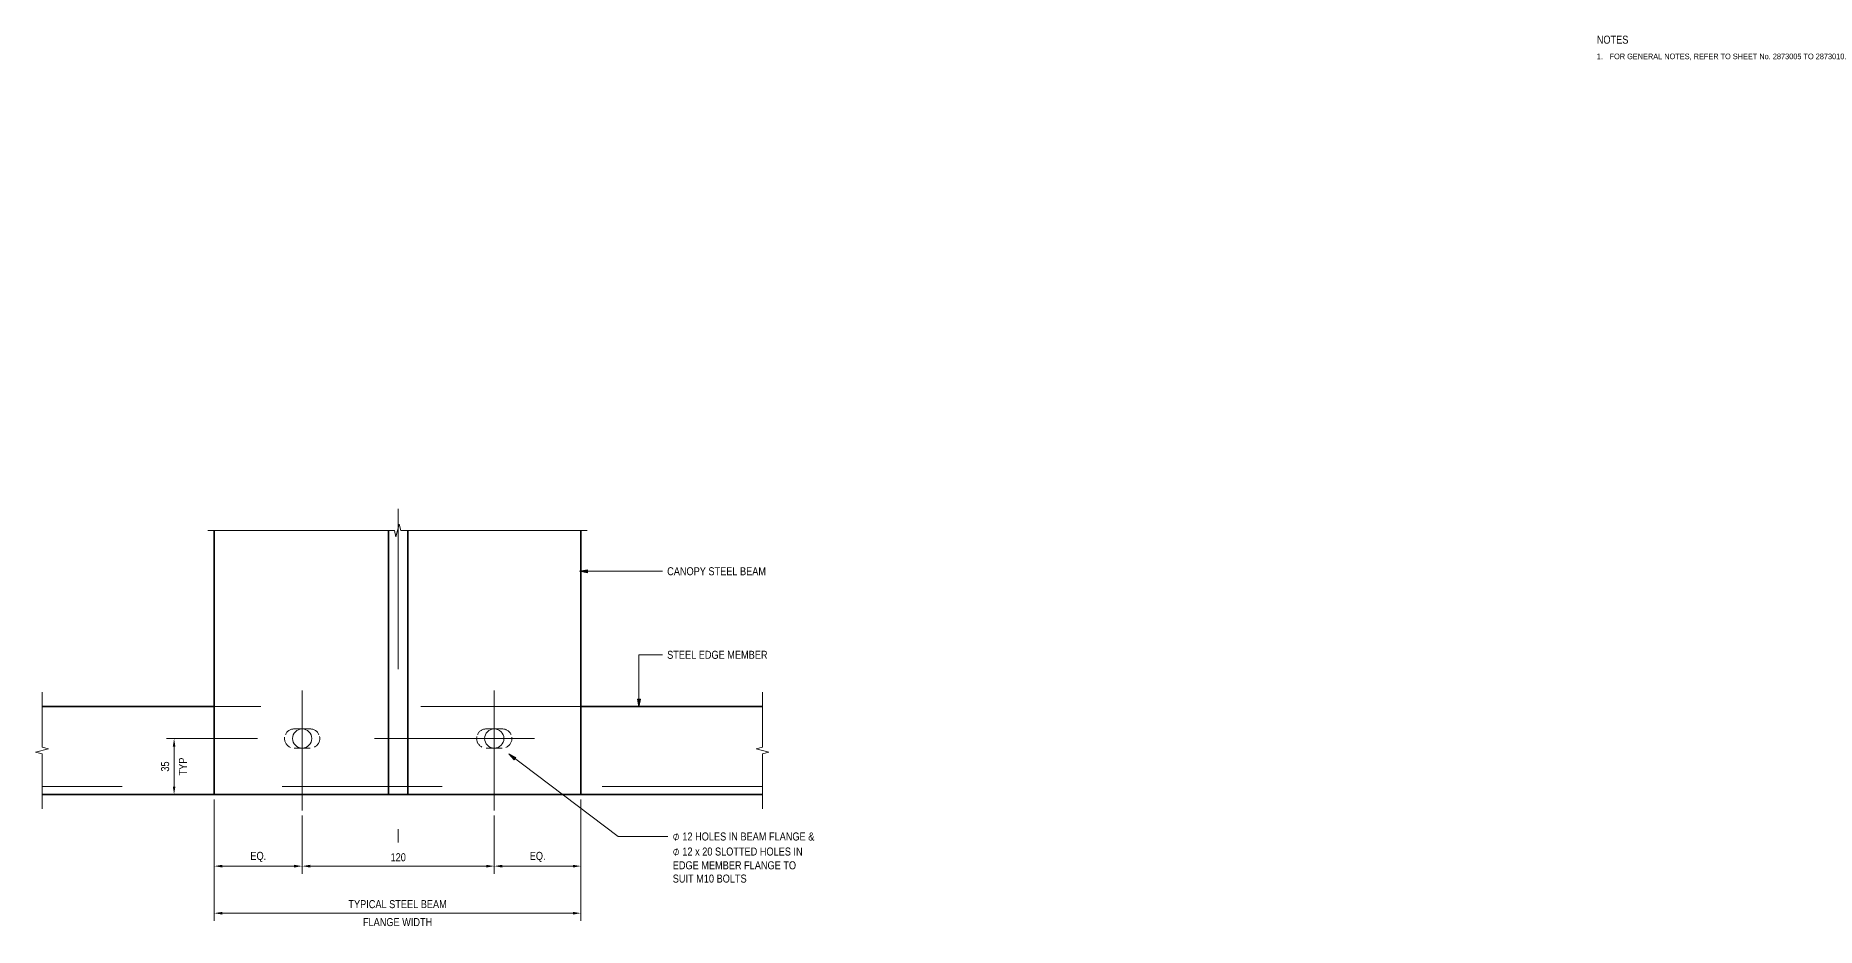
# Model space of a CAD drawing. Header units: metres. Extents: x -348 to -312, y -1188 to 3.
# Drawn here: x -318.344 to -317.232, y 2.115 to 2.673 of the extents above; entities that cross this region are included whole.
import ezdxf

# ---------------------------------------------------------------- set-up
doc = ezdxf.new("R2010")
doc.units = ezdxf.units.M
for name, pattern in [('Dash - Small', [0.003, 0.0015, -0.0015]), ('JacobsCenter', [0.015, 0.009, -0.0015, 0.003, -0.0015]), ('JacobsDash', [0.0045, 0.003, -0.0015])]:
    doc.linetypes.add(name, pattern=pattern)
doc.layers.get('Defpoints').update_dxf_attribs({"color": 41})
for name, color, linetype, lineweight in [('A-ANNO-DIMS', 7, 'Continuous', 9), ('A-DETL', 7, 'Continuous', 13), ('A-DETL-GENF', 7, 'Continuous', 9), ('G-ANNO-TEXT', 7, 'Continuous', 9)]:
    doc.layers.add(name, color=color, linetype=linetype, lineweight=lineweight)
doc.styles.add('Arial Narrow_2', font='ARIALN.TTF', dxfattribs={"height": 0.005})
doc.styles.add('Arial Narrow_3', font='ARIALN.TTF', dxfattribs={"height": 0.0035})
doc.styles.add('Segoe UI Symbol', font='seguisym.ttf', dxfattribs={"height": 0.005})
doc.dimstyles.new('Dimension_Standard_O__mm__1', dxfattribs={"dimscale": 0.3048, "dimtxt": 0.005117, "dimasz": 0.016404, "dimexe": 0.015748, "dimexo": 0.009843, "dimgap": 0.009843, "dimtad": 1, "dimdec": 0, "dimlfac": 1000, "dimzin": 0, "dimdsep": 46, "dimtxsty": 'Arial Narrow_2', "dimsah": 1, "dimcen": 0.09, "dimaunit": 1, "dimadec": 4, "dimazin": 0, "dimtfac": 1, "dimtdec": 4, "dimtix": 1, "dimtmove": 0, "dimatfit": 3, "dimfxl": 1, "dimtvp": 1, "dimtfill": 1, "dimtolj": 1, "dimtzin": 0, "dimlwd": 18, "dimlwe": 18, "dimarcsym": 2})

# ---------------------------------------------------------------- blocks, each defined once
blk = doc.blocks.new('CS_DET_BreakLine_ViewScale1 - CS_Std BreakLine-6970490-DRG-2873232 - DETAIL A')
at = {"layer": 'A-DETL-GENF', "lineweight": 18}
for p, q in [((-0.004, 0), (0.1125, 0)), ((0.1125, 0), (0.1135, -0.004)), ((0.1135, -0.004), (0.1155, 0.004)), ((0.1155, 0.004), (0.1165, 0)), ((0.1165, 0), (0.233, 0))]:
    blk.add_line(p, q, dxfattribs=at)
blk = doc.blocks.new('CS_DET_BreakLine_ViewScale1 - CS_Std BreakLine-6970503-DRG-2873232 - DETAIL A')
at = {"layer": 'A-DETL-GENF', "lineweight": 18}
for p, q in [((0.0305, 0), (-0.004, 0)), ((0.0315, 0.004), (0.0305, 0)), ((0.0335, -0.004), (0.0315, 0.004)), ((0.0345, 0), (0.0335, -0.004)), ((0.069, 0), (0.0345, 0))]:
    blk.add_line(p, q, dxfattribs=at)
blk = doc.blocks.new('CS_DET_BreakLine_ViewScale1 - CS_Std BreakLine-6970504-DRG-2873232 - DETAIL A')
at = {"layer": 'A-DETL-GENF', "lineweight": 18}
for p, q in [((-0.004, 0), (0.0305, 0)), ((0.0305, 0), (0.0315, -0.004)), ((0.0315, -0.004), (0.0335, 0.004)), ((0.0335, 0.004), (0.0345, 0)), ((0.0345, 0), (0.069, 0))]:
    blk.add_line(p, q, dxfattribs=at)
blk = doc.blocks.new('DIMBLOCK18-DRG-2873232 - DETAIL A')
at = {"layer": 'A-ANNO-DIMS', "color": 0, "lineweight": 18, "transparency": 16777216}
for p, q in [((-318.2327, 2.1954), (-318.2327, 2.1489)), ((-318.1778, 2.1854), (-318.1778, 2.1489)), ((-318.2277, 2.1537), (-318.1828, 2.1537))]:
    blk.add_line(p, q, dxfattribs=at)
at = {"layer": 'A-ANNO-DIMS', "color": 0, "transparency": 16777216}
for points in [[(-318.2277, 2.1545), (-318.2277, 2.1528), (-318.2327, 2.1537)], [(-318.1828, 2.1545), (-318.1828, 2.1528), (-318.1778, 2.1537)]]:
    blk.add_solid(points, dxfattribs=at)
at = {"layer": 'Defpoints', "color": 0, "transparency": 16777216}
for p in [(-318.2327, 2.1984), (-318.1778, 2.1884), (-318.1778, 2.1537)]:
    blk.add_point(p, dxfattribs=at)
at = {"layer": 'A-ANNO-DIMS', "color": 0, "lineweight": 18, "transparency": 16777216, "insert": (-318.2052, 2.1594), "char_height": 0.005, "width": 0.011891, "attachment_point": 5, "style": 'Arial Narrow_2', "bg_fill": 3, "box_fill_scale": 1.1, "bg_fill_color": 256, "bg_fill_true_color": 13158600, "bg_fill_transparency": 0}
blk.add_mtext('\\A1;EQ.', dxfattribs=at)
blk = doc.blocks.new('DIMBLOCK19-DRG-2873232 - DETAIL A')
at = {"layer": 'A-ANNO-DIMS', "color": 0, "lineweight": 18, "transparency": 16777216}
for p, q in [((-318.1778, 2.1854), (-318.1778, 2.1489)), ((-318.0578, 2.1854), (-318.0578, 2.1489)), ((-318.1728, 2.1537), (-318.0628, 2.1537))]:
    blk.add_line(p, q, dxfattribs=at)
at = {"layer": 'A-ANNO-DIMS', "color": 0, "transparency": 16777216}
for points in [[(-318.1728, 2.1545), (-318.1728, 2.1528), (-318.1778, 2.1537)], [(-318.0628, 2.1545), (-318.0628, 2.1528), (-318.0578, 2.1537)]]:
    blk.add_solid(points, dxfattribs=at)
at = {"layer": 'Defpoints', "color": 0, "transparency": 16777216}
for p in [(-318.1778, 2.1884), (-318.0578, 2.1884), (-318.0578, 2.1537)]:
    blk.add_point(p, dxfattribs=at)
at = {"layer": 'A-ANNO-DIMS', "color": 0, "lineweight": 18, "transparency": 16777216, "insert": (-318.1178, 2.1592), "char_height": 0.005, "width": 0.011404, "attachment_point": 5, "style": 'Arial Narrow_2', "bg_fill": 3, "box_fill_scale": 1.1, "bg_fill_color": 256, "bg_fill_true_color": 13158600, "bg_fill_transparency": 0}
blk.add_mtext('\\A1;120', dxfattribs=at)
blk = doc.blocks.new('DIMBLOCK20-DRG-2873232 - DETAIL A')
at = {"layer": 'A-ANNO-DIMS', "color": 0, "lineweight": 18, "transparency": 16777216}
for p, q in [((-318.0037, 2.1954), (-318.0037, 2.1489)), ((-318.0578, 2.1854), (-318.0578, 2.1489)), ((-318.0528, 2.1537), (-318.0087, 2.1537))]:
    blk.add_line(p, q, dxfattribs=at)
at = {"layer": 'A-ANNO-DIMS', "color": 0, "transparency": 16777216}
for points in [[(-318.0528, 2.1545), (-318.0528, 2.1528), (-318.0578, 2.1537)], [(-318.0087, 2.1545), (-318.0087, 2.1528), (-318.0037, 2.1537)]]:
    blk.add_solid(points, dxfattribs=at)
at = {"layer": 'Defpoints', "color": 0, "transparency": 16777216}
for p in [(-318.0037, 2.1984), (-318.0578, 2.1884), (-318.0037, 2.1537)]:
    blk.add_point(p, dxfattribs=at)
at = {"layer": 'A-ANNO-DIMS', "color": 0, "lineweight": 18, "transparency": 16777216, "insert": (-318.0307, 2.1594), "char_height": 0.005, "width": 0.011891, "attachment_point": 5, "style": 'Arial Narrow_2', "bg_fill": 3, "box_fill_scale": 1.1, "bg_fill_color": 256, "bg_fill_true_color": 13158600, "bg_fill_transparency": 0}
blk.add_mtext('\\A1;EQ.', dxfattribs=at)
blk = doc.blocks.new('DIMBLOCK21-DRG-2873232 - DETAIL A')
at = {"layer": 'A-ANNO-DIMS', "color": 0, "lineweight": 18, "transparency": 16777216}
for p, q in [((-318.2327, 2.1954), (-318.2327, 2.1195)), ((-318.0037, 2.1954), (-318.0037, 2.1195)), ((-318.2277, 2.1243), (-318.0087, 2.1243))]:
    blk.add_line(p, q, dxfattribs=at)
at = {"layer": 'A-ANNO-DIMS', "color": 0, "transparency": 16777216}
for points in [[(-318.2277, 2.1251), (-318.2277, 2.1234), (-318.2327, 2.1243)], [(-318.0087, 2.1251), (-318.0087, 2.1234), (-318.0037, 2.1243)]]:
    blk.add_solid(points, dxfattribs=at)
at = {"layer": 'Defpoints', "color": 0, "transparency": 16777216}
for p in [(-318.2327, 2.1984), (-318.0037, 2.1984), (-318.0037, 2.1243)]:
    blk.add_point(p, dxfattribs=at)
at = {"layer": 'A-ANNO-DIMS', "color": 0, "lineweight": 18, "transparency": 16777216, "insert": (-318.1182, 2.1299), "char_height": 0.005, "width": 0.073784, "attachment_point": 5, "style": 'Arial Narrow_2', "bg_fill": 3, "box_fill_scale": 1.1, "bg_fill_color": 256, "bg_fill_true_color": 13158600, "bg_fill_transparency": 0}
blk.add_mtext('\\A1;TYPICAL STEEL BEAM', dxfattribs=at)
at = {"layer": 'A-ANNO-DIMS', "color": 0, "lineweight": 18, "transparency": 16777216, "insert": (-318.1182, 2.1187), "char_height": 0.005, "width": 0.073784, "attachment_point": 5, "style": 'Arial Narrow_2', "bg_fill": 3, "box_fill_scale": 1.1, "bg_fill_color": 256, "bg_fill_true_color": 13158600, "bg_fill_transparency": 0}
blk.add_mtext('\\A1;FLANGE WIDTH', dxfattribs=at)
blk = doc.blocks.new('DIMBLOCK22-DRG-2873232 - DETAIL A')
at = {"layer": 'A-ANNO-DIMS', "color": 0, "lineweight": 18, "transparency": 16777216}
for p, q in [((-318.2057, 2.2334), (-318.2626, 2.2334)), ((-318.2578, 2.2284), (-318.2578, 2.2034)), ((-318.2573, 2.1984), (-318.2626, 2.1984))]:
    blk.add_line(p, q, dxfattribs=at)
at = {"layer": 'A-ANNO-DIMS', "color": 0, "transparency": 16777216}
for points in [[(-318.2586, 2.2284), (-318.257, 2.2284), (-318.2578, 2.2334)], [(-318.2586, 2.2034), (-318.257, 2.2034), (-318.2578, 2.1984)]]:
    blk.add_solid(points, dxfattribs=at)
at = {"layer": 'Defpoints', "color": 0, "transparency": 16777216}
for p in [(-318.2027, 2.2334), (-318.2578, 2.1984), (-318.2543, 2.1984)]:
    blk.add_point(p, dxfattribs=at)
at = {"layer": 'A-ANNO-DIMS', "color": 0, "lineweight": 18, "transparency": 16777216, "insert": (-318.2634, 2.2159), "char_height": 0.005, "width": 0.013353, "attachment_point": 5, "rotation": 90, "style": 'Arial Narrow_2', "bg_fill": 3, "box_fill_scale": 1.1, "bg_fill_color": 256, "bg_fill_true_color": 13158600, "bg_fill_transparency": 0}
blk.add_mtext('\\A1;35', dxfattribs=at)
at = {"layer": 'A-ANNO-DIMS', "color": 0, "lineweight": 18, "transparency": 16777216, "insert": (-318.2523, 2.2159), "char_height": 0.005, "width": 0.013353, "attachment_point": 5, "rotation": 90, "style": 'Arial Narrow_2', "bg_fill": 3, "box_fill_scale": 1.1, "bg_fill_color": 256, "bg_fill_true_color": 13158600, "bg_fill_transparency": 0}
blk.add_mtext('\\A1;TYP', dxfattribs=at)

msp = doc.modelspace()

# ---------------------------------------------------------------- hatches: boundary and pattern name
at = {"layer": 'G-ANNO-TEXT'}
for points in [[(-318.0046, 2.3379), (-317.9996, 2.337), (-317.9996, 2.3388)], [(-317.9674, 2.2529), (-317.9665, 2.2579), (-317.9683, 2.2579)], [(-318.0488, 2.2238), (-318.0453, 2.2201), (-318.0443, 2.2215)]]:
    msp.add_hatch(color=256, dxfattribs=at).paths.add_polyline_path(points)

# ---------------------------------------------------------------- linework, layer by layer
at = {"layer": 'A-DETL', "linetype": 'JacobsCenter', "lineweight": 9}
for p, q in [((-318.1178, 2.3768), (-318.1178, 2.1684)), ((-318.1778, 2.2634), (-318.1778, 2.1884)), ((-318.0578, 2.2634), (-318.0578, 2.1884)), ((-318.0327, 2.2334), (-318.2027, 2.2334))]:
    msp.add_line(p, q, dxfattribs=at)
at = {"layer": 'A-DETL', "lineweight": 35}
for p, q in [((-318.2327, 2.3634), (-318.2327, 2.1984)), ((-318.1238, 2.1984), (-318.1238, 2.3634)), ((-318.1118, 2.1984), (-318.1118, 2.3634)), ((-318.0037, 2.3634), (-318.0037, 2.1984)), ((-318.2327, 2.2534), (-318.3403, 2.2534)), ((-318.0037, 2.2534), (-317.8903, 2.2534)), ((-318.3403, 2.1984), (-318.2327, 2.1984)), ((-318.2327, 2.1984), (-318.1238, 2.1984)), ((-318.0037, 2.1984), (-318.1238, 2.1984)), ((-317.8903, 2.1984), (-318.0037, 2.1984))]:
    msp.add_line(p, q, dxfattribs=at)
at = {"layer": 'A-DETL', "color": 1, "lineweight": 9, "true_color": 0xff0000}
for p, q in [((-318.2327, 2.1984), (-318.2327, 2.2534)), ((-318.0037, 2.1984), (-318.0037, 2.2534))]:
    msp.add_line(p, q, dxfattribs=at)
at = {"layer": 'A-DETL', "linetype": 'JacobsDash', "lineweight": 18}
for p, q in [((-318.0037, 2.2534), (-318.2327, 2.2534)), ((-317.8903, 2.2034), (-318.3403, 2.2034))]:
    msp.add_line(p, q, dxfattribs=at)
at = {"layer": 'A-DETL', "linetype": 'Dash - Small', "lineweight": 9}
for p, q in [((-318.1828, 2.2394), (-318.1728, 2.2394)), ((-318.1728, 2.2274), (-318.1828, 2.2274))]:
    msp.add_line(p, q, dxfattribs=at)
at = {"layer": 'A-DETL', "linetype": 'JacobsDash', "lineweight": 9}
for p, q in [((-318.0528, 2.2394), (-318.0628, 2.2394)), ((-318.0628, 2.2274), (-318.0528, 2.2274))]:
    msp.add_line(p, q, dxfattribs=at)
at = {"layer": 'A-DETL', "lineweight": 9}
for centre in [(-318.1778, 2.2334), (-318.0578, 2.2334)]:
    msp.add_circle(centre, 0.006, dxfattribs=at)
at = {"layer": 'A-DETL', "linetype": 'Dash - Small', "lineweight": 9}
for centre, start, end in [((-318.1828, 2.2334), 90, 156.2506), ((-318.1728, 2.2334), 23.8046, 90), ((-318.1828, 2.2334), 171.3718, 248.4098), ((-318.1728, 2.2334), 297.3617, 11.5261)]:
    msp.add_arc(centre, 0.006, start, end, dxfattribs=at)
at = {"layer": 'A-DETL', "linetype": 'JacobsDash', "lineweight": 9}
for centre, start, end in [((-318.0628, 2.2334), 90, 156.1954), ((-318.0528, 2.2334), 23.7494, 90), ((-318.0628, 2.2334), 168.4739, 242.6383), ((-318.0528, 2.2334), 291.5902, 8.6282)]:
    msp.add_arc(centre, 0.006, start, end, dxfattribs=at)
at = {"layer": 'G-ANNO-TEXT'}
for p, q in [((-317.9996, 2.3388), (-318.0046, 2.3379)), ((-318.0046, 2.3379), (-317.9996, 2.337)), ((-318.0046, 2.3379), (-317.9528, 2.3379)), ((-317.9996, 2.337), (-317.9996, 2.3388)), ((-317.9674, 2.2857), (-317.9528, 2.2857)), ((-317.9674, 2.2529), (-317.9674, 2.2857)), ((-317.9665, 2.2579), (-317.9683, 2.2579)), ((-317.9683, 2.2579), (-317.9674, 2.2529)), ((-317.9674, 2.2529), (-317.9665, 2.2579)), ((-318.0488, 2.2238), (-318.0453, 2.2201)), ((-318.0443, 2.2215), (-318.0488, 2.2238)), ((-318.0453, 2.2201), (-318.0443, 2.2215)), ((-317.9805, 2.1722), (-317.9493, 2.1722))]:
    msp.add_line(p, q, dxfattribs=at)

# ---------------------------------------------------------------- block references
at = {"layer": 'A-DETL-GENF'}
msp.add_blockref('CS_DET_BreakLine_ViewScale1 - CS_Std BreakLine-6970490-DRG-2873232 - DETAIL A', (-318.2327, 2.3634), dxfattribs=at)
at = {"layer": 'A-DETL-GENF', "rotation": 270}
for name, p in [('CS_DET_BreakLine_ViewScale1 - CS_Std BreakLine-6970503-DRG-2873232 - DETAIL A', (-318.3403, 2.2584)), ('CS_DET_BreakLine_ViewScale1 - CS_Std BreakLine-6970504-DRG-2873232 - DETAIL A', (-317.8903, 2.2584))]:
    msp.add_blockref(name, p, dxfattribs=at)

# ---------------------------------------------------------------- texts
at = {"layer": 'G-ANNO-TEXT', "attachment_point": 1, "bg_fill": 3, "box_fill_scale": 1, "bg_fill_color": 256, "bg_fill_true_color": 13158600, "bg_fill_transparency": 0}
for s, insert, char_height, style in [('NOTES', (-317.3691, 2.6725), 0.005, 'Arial Narrow_2'), ('1.', (-317.3691, 2.6613), 0.0035, 'Arial Narrow_3')]:
    msp.add_mtext(s, dxfattribs=dict(at, insert=insert, char_height=char_height, style=style))

# ---------------------------------------------------------------- next in the draw order: texts
for s, insert, char_height, style in [('FOR GENERAL NOTES, REFER TO SHEET No. 2873005 TO 2873010.', (-317.3611, 2.6613), 0.0035, 'Arial Narrow_3'), ('CANOPY STEEL BEAM', (-317.9498, 2.3404), 0.005, 'Arial Narrow_2'), ('STEEL EDGE MEMBER', (-317.9498, 2.2882), 0.005, 'Arial Narrow_2'), ('\\fSegoe UI Symbol|b0|i0|c254|p34|;⌀', (-317.9463, 2.1747), 0.005, 'Segoe UI Symbol')]:
    msp.add_mtext(s, dxfattribs=dict(at, insert=insert, char_height=char_height, style=style))

# ---------------------------------------------------------------- next in the draw order: dimensions: what is measured, and where the dimension line sits
at = {"layer": 'A-ANNO-DIMS', "lineweight": 18}
dim = msp.add_linear_dim(base=(-318.1778, 2.1537), p1=(-318.2327, 2.1984), p2=(-318.1778, 2.1884), text='EQ.', dimstyle='Dimension_Standard_O__mm__1', override={"dimpost": '<>', "dimfxl": 0.055811}, dxfattribs=at)
dim.commit()
dim.dimension.update_dxf_attribs({"geometry": 'DIMBLOCK18-DRG-2873232 - DETAIL A', "text_midpoint": (-318.2052, 2.1594)})

# ---------------------------------------------------------------- next in the draw order: texts
at = {"layer": 'G-ANNO-TEXT', "insert": (-317.9403, 2.1747), "char_height": 0.005, "attachment_point": 1, "style": 'Arial Narrow_2', "bg_fill": 3, "box_fill_scale": 1, "bg_fill_color": 256, "bg_fill_true_color": 13158600, "bg_fill_transparency": 0}
msp.add_mtext('12 HOLES IN BEAM FLANGE & ', dxfattribs=at)

# ---------------------------------------------------------------- next in the draw order: dimensions: what is measured, and where the dimension line sits
at = {"layer": 'A-ANNO-DIMS', "lineweight": 18}
dim = msp.add_linear_dim(base=(-318.0578, 2.1537), p1=(-318.1778, 2.1884), p2=(-318.0578, 2.1884), dimstyle='Dimension_Standard_O__mm__1', override={"dimpost": '<>', "dimfxl": 0.12}, dxfattribs=at)
dim.commit()
dim.dimension.update_dxf_attribs({"geometry": 'DIMBLOCK19-DRG-2873232 - DETAIL A', "text_midpoint": (-318.1178, 2.1592)})

# ---------------------------------------------------------------- next in the draw order: texts
at = {"layer": 'G-ANNO-TEXT', "insert": (-317.9463, 2.1653), "char_height": 0.005, "attachment_point": 1, "style": 'Segoe UI Symbol', "bg_fill": 3, "box_fill_scale": 1, "bg_fill_color": 256, "bg_fill_true_color": 13158600, "bg_fill_transparency": 0}
msp.add_mtext('\\fSegoe UI Symbol|b0|i0|c254|p34|;⌀', dxfattribs=at)

# ---------------------------------------------------------------- next in the draw order: dimensions: what is measured, and where the dimension line sits
at = {"layer": 'A-ANNO-DIMS', "lineweight": 18}
dim = msp.add_linear_dim(base=(-318.0037, 2.1537), p1=(-318.0578, 2.1884), p2=(-318.0037, 2.1984), text='EQ.', dimstyle='Dimension_Standard_O__mm__1', override={"dimpost": '<>', "dimfxl": 0.055009}, dxfattribs=at)
dim.commit()
dim.dimension.update_dxf_attribs({"geometry": 'DIMBLOCK20-DRG-2873232 - DETAIL A', "text_midpoint": (-318.0307, 2.1594)})

# ---------------------------------------------------------------- next in the draw order: texts
at = {"layer": 'G-ANNO-TEXT', "insert": (-317.9403, 2.1653), "char_height": 0.005, "attachment_point": 1, "style": 'Arial Narrow_2', "bg_fill": 3, "box_fill_scale": 1, "bg_fill_color": 256, "bg_fill_true_color": 13158600, "bg_fill_transparency": 0}
msp.add_mtext('12 x 20 SLOTTED HOLES IN ', dxfattribs=at)

# ---------------------------------------------------------------- next in the draw order: dimensions: what is measured, and where the dimension line sits
at = {"layer": 'A-ANNO-DIMS', "lineweight": 18}
dim = msp.add_linear_dim(base=(-318.0037, 2.1243), p1=(-318.2327, 2.1984), p2=(-318.0037, 2.1984), text='TYPICAL STEEL BEAM\\XFLANGE WIDTH', dimstyle='Dimension_Standard_O__mm__1', override={"dimpost": '<>', "dimfxl": 0.229}, dxfattribs=at)
dim.commit()
dim.dimension.update_dxf_attribs({"geometry": 'DIMBLOCK21-DRG-2873232 - DETAIL A', "text_midpoint": (-318.1182, 2.1243)})

# ---------------------------------------------------------------- next in the draw order: linework, layer by layer
at = {"layer": 'G-ANNO-TEXT'}
msp.add_line((-318.0488, 2.2238), (-317.9805, 2.1722), dxfattribs=at)

# ---------------------------------------------------------------- next in the draw order: texts
at = {"layer": 'G-ANNO-TEXT', "insert": (-317.9463, 2.1567), "char_height": 0.005, "attachment_point": 1, "style": 'Arial Narrow_2', "bg_fill": 3, "box_fill_scale": 1, "bg_fill_color": 256, "bg_fill_true_color": 13158600, "bg_fill_transparency": 0}
msp.add_mtext('EDGE MEMBER FLANGE TO ', dxfattribs=at)

# ---------------------------------------------------------------- next in the draw order: dimensions: what is measured, and where the dimension line sits
at = {"layer": 'A-ANNO-DIMS', "lineweight": 18}
dim = msp.add_linear_dim(base=(-318.2578, 2.1984), p1=(-318.2027, 2.2334), p2=(-318.2543, 2.1984), angle=90, text='<>\\XTYP', dimstyle='Dimension_Standard_O__mm__1', override={"dimpost": '<>', "dimfxl": 0.062344}, dxfattribs=at)
dim.commit()
dim.dimension.update_dxf_attribs({"geometry": 'DIMBLOCK22-DRG-2873232 - DETAIL A', "text_midpoint": (-318.2578, 2.2159)})

# ---------------------------------------------------------------- next in the draw order: texts
at = {"layer": 'G-ANNO-TEXT', "insert": (-317.9463, 2.1484), "char_height": 0.005, "attachment_point": 1, "style": 'Arial Narrow_2', "bg_fill": 3, "box_fill_scale": 1, "bg_fill_color": 256, "bg_fill_true_color": 13158600, "bg_fill_transparency": 0}
msp.add_mtext('SUIT M10 BOLTS ', dxfattribs=at)

doc.saveas('drawing.dxf')
